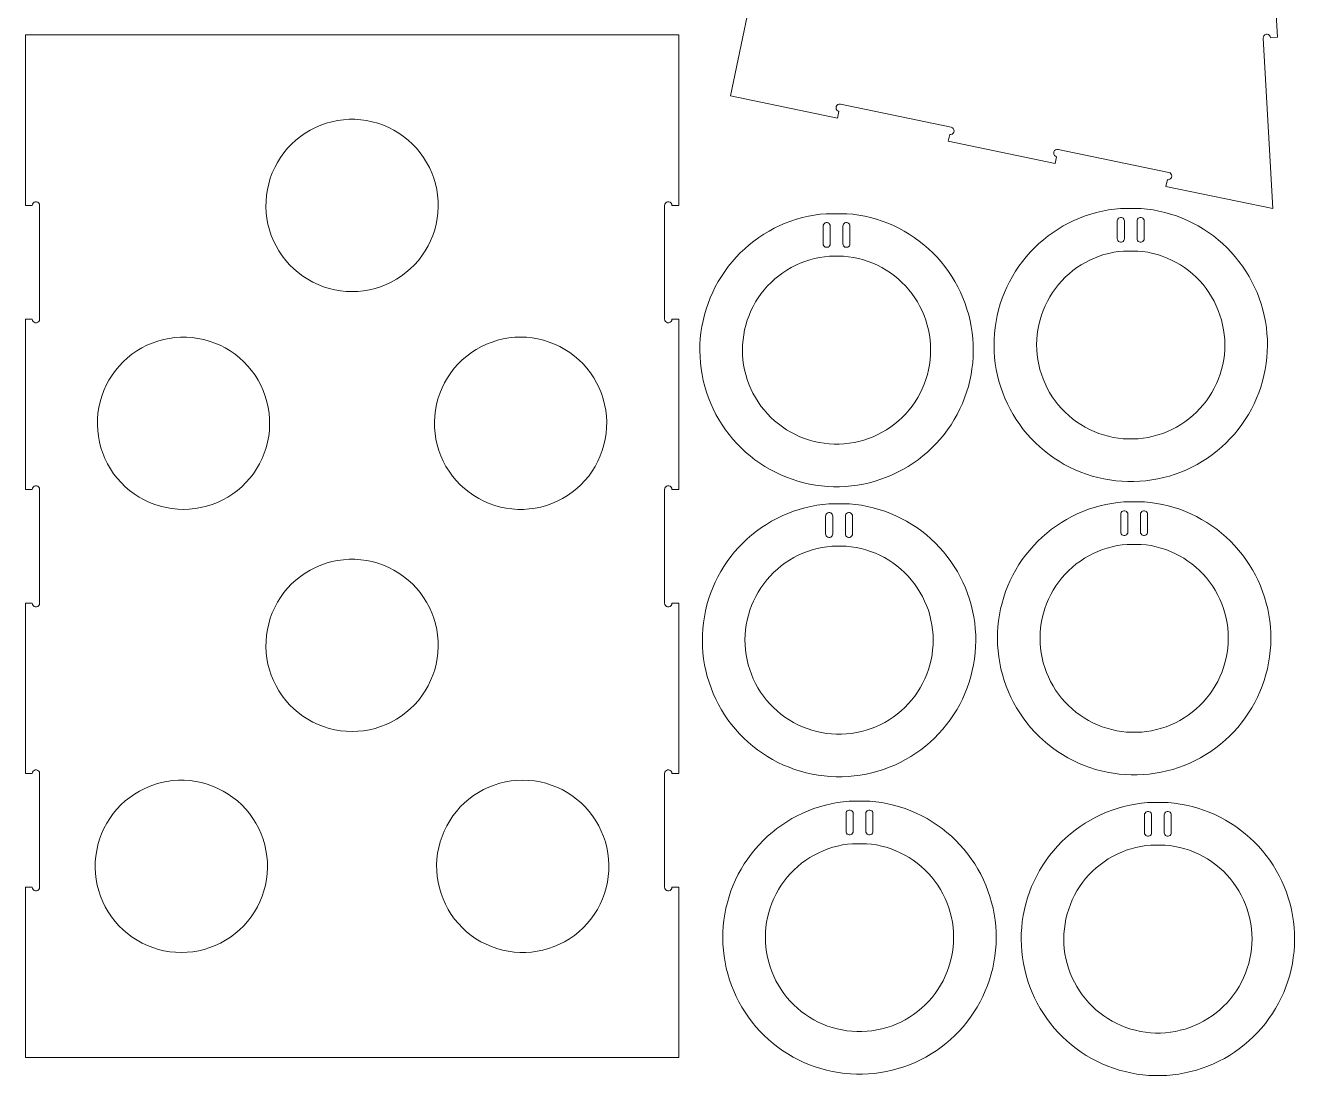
# Model space of a CAD drawing. Header units: inches. Extents: x -18.4 to 27.6, y -41.4 to 49.9.
# Drawn here: x -18.32 to 26.36, y -41.43 to -4.46 of the extents above; entities that cross this region are included whole.
import ezdxf

# ---------------------------------------------------------------- set-up
doc = ezdxf.new("R2010")
doc.units = ezdxf.units.IN
doc.header["$MEASUREMENT"] = 0
doc.layers.add('Cutouts', color=7, linetype='Continuous')

msp = doc.modelspace()

# ---------------------------------------------------------------- linework, layer by layer
at = {"layer": 'Cutouts', "lineweight": 0}
for points in [[(25.529, -0.903), (25.756, -4.876), (25.516, -4.89), (25.506, -4.846), (25.481, -4.808), (25.445, -4.781), (25.402, -4.768), (25.357, -4.771), (25.315, -4.789), (25.282, -4.82), (25.262, -4.86), (25.257, -4.905), (25.599, -10.905), (21.834, -10.123), (21.883, -9.888), (21.928, -9.889), (21.971, -9.875), (22.006, -9.847), (22.03, -9.809), (22.039, -9.765), (22.032, -9.72), (22.011, -9.68), (21.977, -9.65), (21.935, -9.633), (18.039, -8.824), (17.993, -8.823), (17.951, -8.837), (17.915, -8.865), (17.891, -8.903), (17.882, -8.947), (17.889, -8.992), (17.91, -9.032), (17.944, -9.062), (17.986, -9.079), (17.937, -9.314), (14.171, -8.532), (14.22, -8.297), (14.265, -8.298), (14.308, -8.284), (14.343, -8.256), (14.367, -8.217), (14.376, -8.173), (14.37, -8.129), (14.348, -8.089), (14.315, -8.059), (14.273, -8.042), (10.376, -7.233), (10.331, -7.231), (10.288, -7.245), (10.253, -7.273), (10.229, -7.312), (10.22, -7.356), (10.226, -7.401), (10.247, -7.441), (10.281, -7.471), (10.323, -7.487)], [(10.323, -7.487), (10.274, -7.722), (6.509, -6.94), (7.525, -2.045)], [(4.182, -30.795), (4.182, -34.795), (4.189, -34.84), (4.212, -34.879), (4.247, -34.908), (4.289, -34.923), (4.334, -34.923), (4.377, -34.908), (4.411, -34.879), (4.434, -34.84), (4.442, -34.795), (4.682, -34.795), (4.682, -40.795), (-18.318, -40.795), (-18.318, -34.795), (-18.078, -34.795), (-18.071, -34.84), (-18.048, -34.879), (-18.013, -34.908), (-17.971, -34.923), (-17.926, -34.923), (-17.883, -34.908), (-17.849, -34.879), (-17.826, -34.84), (-17.818, -34.795), (-17.818, -30.795), (-17.826, -30.751), (-17.849, -30.712), (-17.883, -30.683), (-17.926, -30.667), (-17.971, -30.667), (-18.013, -30.683), (-18.048, -30.712), (-18.071, -30.751), (-18.078, -30.795), (-18.318, -30.795), (-18.318, -24.795), (-18.078, -24.795), (-18.071, -24.84), (-18.048, -24.879), (-18.013, -24.908), (-17.971, -24.923), (-17.926, -24.923), (-17.883, -24.908), (-17.849, -24.879), (-17.826, -24.84), (-17.818, -24.795), (-17.818, -20.795), (-17.826, -20.751), (-17.849, -20.712), (-17.883, -20.683), (-17.926, -20.667), (-17.971, -20.667), (-18.013, -20.683), (-18.048, -20.712), (-18.071, -20.751), (-18.078, -20.795), (-18.318, -20.795), (-18.318, -14.795), (-18.078, -14.795), (-18.071, -14.84), (-18.048, -14.879), (-18.013, -14.908), (-17.971, -14.923), (-17.926, -14.923), (-17.883, -14.908), (-17.849, -14.879), (-17.826, -14.84), (-17.818, -14.795), (-17.818, -10.795), (-17.826, -10.751), (-17.849, -10.712), (-17.883, -10.683), (-17.926, -10.667), (-17.971, -10.667), (-18.013, -10.683), (-18.048, -10.712), (-18.071, -10.751), (-18.078, -10.795), (-18.318, -10.795), (-18.318, -4.795), (4.682, -4.795), (4.682, -10.795), (4.442, -10.795), (4.434, -10.751), (4.411, -10.712), (4.377, -10.683), (4.334, -10.667), (4.289, -10.667), (4.247, -10.683), (4.212, -10.712), (4.189, -10.751), (4.182, -10.795), (4.182, -14.795), (4.189, -14.84), (4.212, -14.879), (4.247, -14.908), (4.289, -14.923), (4.334, -14.923), (4.377, -14.908), (4.411, -14.879), (4.434, -14.84), (4.442, -14.795), (4.682, -14.795), (4.682, -20.795), (4.442, -20.795), (4.434, -20.751), (4.411, -20.712), (4.377, -20.683), (4.334, -20.667), (4.289, -20.667), (4.247, -20.683), (4.212, -20.712), (4.189, -20.751), (4.182, -20.795), (4.182, -24.795), (4.189, -24.84), (4.212, -24.879), (4.247, -24.908), (4.289, -24.923), (4.334, -24.923), (4.377, -24.908), (4.411, -24.879), (4.434, -24.84), (4.442, -24.795), (4.682, -24.795), (4.682, -30.795), (4.442, -30.795), (4.434, -30.751), (4.411, -30.712), (4.377, -30.683), (4.334, -30.667), (4.289, -30.667), (4.247, -30.683), (4.212, -30.712), (4.189, -30.751), (4.182, -30.795)], [(-6.818, -13.828), (-6.614, -13.821), (-6.41, -13.8), (-6.208, -13.766), (-6.009, -13.718), (-5.813, -13.656), (-5.623, -13.582), (-5.437, -13.495), (-5.258, -13.395), (-5.086, -13.284), (-4.922, -13.162), (-4.767, -13.028), (-4.621, -12.884), (-4.485, -12.731), (-4.359, -12.569), (-4.245, -12.399), (-4.143, -12.222), (-4.052, -12.038), (-3.975, -11.848), (-3.91, -11.654), (-3.859, -11.456), (-3.821, -11.254), (-3.797, -11.051), (-3.786, -10.846), (-3.79, -10.642), (-3.807, -10.437), (-3.838, -10.235), (-3.883, -10.035), (-3.941, -9.839), (-4.012, -9.647), (-4.096, -9.46), (-4.192, -9.279), (-4.301, -9.105), (-4.42, -8.939), (-4.551, -8.781), (-4.692, -8.633), (-4.843, -8.494), (-5.003, -8.366), (-5.171, -8.249), (-5.347, -8.144), (-5.529, -8.05), (-5.717, -7.97), (-5.911, -7.902), (-6.108, -7.847), (-6.309, -7.806), (-6.512, -7.778), (-6.716, -7.764), (-6.921, -7.764), (-7.125, -7.778), (-7.328, -7.806), (-7.529, -7.847), (-7.726, -7.902), (-7.92, -7.97), (-8.108, -8.05), (-8.29, -8.144), (-8.466, -8.249), (-8.634, -8.366), (-8.794, -8.494), (-8.945, -8.633), (-9.086, -8.781), (-9.217, -8.939), (-9.336, -9.105), (-9.445, -9.279), (-9.541, -9.46), (-9.625, -9.647), (-9.696, -9.839), (-9.754, -10.035), (-9.799, -10.235), (-9.83, -10.437), (-9.847, -10.642), (-9.851, -10.846), (-9.84, -11.051), (-9.816, -11.254), (-9.778, -11.456), (-9.727, -11.654), (-9.662, -11.848), (-9.585, -12.038), (-9.494, -12.222), (-9.392, -12.399), (-9.278, -12.569), (-9.152, -12.731), (-9.016, -12.884), (-8.87, -13.028), (-8.715, -13.162), (-8.551, -13.284), (-8.379, -13.395), (-8.2, -13.495), (-8.014, -13.582), (-7.824, -13.656), (-7.628, -13.718), (-7.429, -13.766), (-7.227, -13.8), (-7.023, -13.821), (-6.818, -13.828)], [(10.601, -11.086), (9.875, -11.086), (9.663, -11.106), (9.453, -11.136), (9.245, -11.176), (9.038, -11.224), (8.833, -11.281), (8.632, -11.348), (8.433, -11.423), (8.238, -11.507), (8.047, -11.599), (7.86, -11.7), (7.678, -11.809), (7.501, -11.926), (7.329, -12.051), (7.163, -12.183), (7.003, -12.322), (6.849, -12.468), (6.701, -12.621), (6.561, -12.78), (6.427, -12.945), (6.301, -13.116), (6.183, -13.292), (6.073, -13.474), (5.97, -13.66), (5.877, -13.85), (5.791, -14.044), (5.714, -14.242), (5.646, -14.443), (5.587, -14.647), (5.537, -14.854), (5.496, -15.062), (5.465, -15.272), (5.442, -15.483), (5.429, -15.695), (5.425, -15.907), (5.431, -16.119), (5.446, -16.331), (5.47, -16.542), (5.504, -16.752), (5.547, -16.959), (5.599, -17.165), (5.66, -17.369), (5.73, -17.569), (5.808, -17.766), (5.896, -17.96), (5.992, -18.149), (6.096, -18.334), (6.208, -18.515), (6.328, -18.69), (6.455, -18.859), (6.59, -19.023), (6.732, -19.181), (6.881, -19.333), (7.036, -19.477), (7.198, -19.615), (7.365, -19.745), (7.538, -19.868), (7.716, -19.984), (7.9, -20.091), (8.087, -20.19), (8.279, -20.28), (8.475, -20.363), (8.674, -20.436), (8.877, -20.5), (9.082, -20.556), (9.289, -20.602), (9.498, -20.64), (9.708, -20.668), (9.92, -20.686), (10.132, -20.696), (10.344, -20.696), (10.556, -20.686), (10.768, -20.668), (10.978, -20.64), (11.187, -20.602), (11.394, -20.556), (11.599, -20.5), (11.801, -20.436), (12, -20.363), (12.196, -20.28), (12.388, -20.19), (12.576, -20.091), (12.759, -19.984), (12.938, -19.868), (13.111, -19.745), (13.278, -19.615), (13.44, -19.477), (13.595, -19.333), (13.744, -19.181), (13.886, -19.023), (14.021, -18.859), (14.148, -18.69), (14.268, -18.515), (14.38, -18.334), (14.484, -18.149), (14.58, -17.96), (14.667, -17.766), (14.746, -17.569), (14.816, -17.369), (14.877, -17.165), (14.929, -16.959), (14.972, -16.752), (15.005, -16.542), (15.03, -16.331), (15.045, -16.119), (15.05, -15.907), (15.047, -15.695), (15.034, -15.483), (15.011, -15.272), (14.98, -15.062), (14.939, -14.854), (14.889, -14.647), (14.829, -14.443), (14.761, -14.242), (14.685, -14.044), (14.599, -13.85), (14.505, -13.66), (14.403, -13.474), (14.293, -13.292), (14.174, -13.116), (14.048, -12.945), (13.915, -12.78), (13.775, -12.621), (13.627, -12.468), (13.473, -12.322), (13.313, -12.183), (13.147, -12.051), (12.975, -11.926), (12.798, -11.809), (12.615, -11.7), (12.428, -11.599), (12.237, -11.507), (12.042, -11.423), (11.844, -11.348), (11.642, -11.281), (11.438, -11.224), (11.231, -11.176), (11.023, -11.136), (10.812, -11.106), (10.601, -11.086)], [(20.958, -10.905), (20.231, -10.905), (20.02, -10.926), (19.81, -10.956), (19.601, -10.995), (19.394, -11.043), (19.19, -11.101), (18.988, -11.167), (18.79, -11.242), (18.595, -11.326), (18.404, -11.419), (18.217, -11.519), (18.035, -11.628), (17.858, -11.745), (17.686, -11.87), (17.519, -12.002), (17.359, -12.141), (17.205, -12.287), (17.058, -12.44), (16.917, -12.599), (16.784, -12.764), (16.658, -12.935), (16.54, -13.111), (16.429, -13.293), (16.327, -13.479), (16.233, -13.669), (16.148, -13.864), (16.071, -14.061), (16.003, -14.263), (15.944, -14.466), (15.894, -14.673), (15.853, -14.881), (15.821, -15.091), (15.799, -15.302), (15.786, -15.514), (15.782, -15.726), (15.788, -15.938), (15.803, -16.15), (15.827, -16.361), (15.861, -16.571), (15.904, -16.779), (15.955, -16.984), (16.016, -17.188), (16.086, -17.388), (16.165, -17.585), (16.252, -17.779), (16.348, -17.968), (16.452, -18.153), (16.564, -18.334), (16.684, -18.509), (16.812, -18.679), (16.946, -18.843), (17.088, -19), (17.237, -19.152), (17.393, -19.297), (17.554, -19.434), (17.722, -19.565), (17.895, -19.688), (18.073, -19.803), (18.256, -19.91), (18.444, -20.009), (18.636, -20.1), (18.832, -20.182), (19.031, -20.255), (19.233, -20.32), (19.438, -20.375), (19.645, -20.422), (19.854, -20.459), (20.065, -20.487), (20.276, -20.506), (20.488, -20.515), (20.701, -20.515), (20.913, -20.506), (21.124, -20.487), (21.335, -20.459), (21.544, -20.422), (21.751, -20.375), (21.956, -20.32), (22.158, -20.255), (22.357, -20.182), (22.553, -20.1), (22.745, -20.009), (22.933, -19.91), (23.116, -19.803), (23.294, -19.688), (23.467, -19.565), (23.635, -19.434), (23.796, -19.297), (23.952, -19.152), (24.1, -19), (24.242, -18.843), (24.377, -18.679), (24.505, -18.509), (24.625, -18.334), (24.737, -18.153), (24.841, -17.968), (24.936, -17.779), (25.024, -17.585), (25.102, -17.388), (25.172, -17.188), (25.233, -16.984), (25.285, -16.779), (25.328, -16.571), (25.362, -16.361), (25.386, -16.15), (25.401, -15.938), (25.407, -15.726), (25.403, -15.514), (25.39, -15.302), (25.368, -15.091), (25.336, -14.881), (25.295, -14.673), (25.245, -14.466), (25.186, -14.263), (25.118, -14.061), (25.041, -13.864), (24.956, -13.669), (24.862, -13.479), (24.76, -13.293), (24.649, -13.111), (24.531, -12.935), (24.405, -12.764), (24.272, -12.599), (24.131, -12.44), (23.984, -12.287), (23.83, -12.141), (23.669, -12.002), (23.503, -11.87), (23.331, -11.745), (23.154, -11.628), (22.972, -11.519), (22.785, -11.419), (22.594, -11.326), (22.399, -11.242), (22.2, -11.167), (21.999, -11.101), (21.794, -11.043), (21.588, -10.995), (21.379, -10.956), (21.169, -10.926), (20.958, -10.905)], [(9.765, -12.146), (9.77, -12.181), (9.785, -12.214), (9.808, -12.241), (9.838, -12.26), (9.872, -12.27), (9.908, -12.27), (9.942, -12.26), (9.972, -12.241), (9.995, -12.214), (10.01, -12.181), (10.015, -12.146), (10.015, -11.521), (10.01, -11.486), (9.995, -11.453), (9.972, -11.427), (9.942, -11.407), (9.908, -11.397), (9.872, -11.397), (9.838, -11.407), (9.808, -11.427), (9.785, -11.453), (9.77, -11.486), (9.765, -11.521), (9.765, -12.146)], [(10.711, -12.146), (10.711, -11.521), (10.705, -11.486), (10.691, -11.453), (10.667, -11.427), (10.637, -11.407), (10.603, -11.397), (10.568, -11.397), (10.534, -11.407), (10.504, -11.427), (10.48, -11.453), (10.466, -11.486), (10.461, -11.521), (10.461, -12.146), (10.466, -12.181), (10.48, -12.214), (10.504, -12.241), (10.534, -12.26), (10.568, -12.27), (10.603, -12.27), (10.637, -12.26), (10.667, -12.241), (10.691, -12.214), (10.705, -12.181), (10.711, -12.146)], [(20.122, -11.965), (20.127, -12.001), (20.142, -12.033), (20.165, -12.06), (20.195, -12.079), (20.229, -12.089), (20.265, -12.089), (20.299, -12.079), (20.329, -12.06), (20.352, -12.033), (20.367, -12.001), (20.372, -11.965), (20.372, -11.34), (20.367, -11.305), (20.352, -11.273), (20.329, -11.246), (20.299, -11.227), (20.265, -11.217), (20.229, -11.217), (20.195, -11.227), (20.165, -11.246), (20.142, -11.273), (20.127, -11.305), (20.122, -11.34), (20.122, -11.965)], [(21.067, -11.965), (21.067, -11.34), (21.062, -11.305), (21.047, -11.273), (21.024, -11.246), (20.994, -11.227), (20.96, -11.217), (20.924, -11.217), (20.89, -11.227), (20.86, -11.246), (20.837, -11.273), (20.822, -11.305), (20.817, -11.34), (20.817, -11.965), (20.822, -12.001), (20.837, -12.033), (20.86, -12.06), (20.89, -12.079), (20.924, -12.089), (20.96, -12.089), (20.994, -12.079), (21.024, -12.06), (21.047, -12.033), (21.062, -12.001), (21.067, -11.965)], [(20.844, -12.401), (20.344, -12.401), (20.169, -12.419), (19.994, -12.446), (19.821, -12.483), (19.651, -12.528), (19.483, -12.583), (19.318, -12.647), (19.157, -12.719), (19, -12.8), (18.848, -12.889), (18.7, -12.986), (18.558, -13.091), (18.422, -13.203), (18.291, -13.323), (18.168, -13.449), (18.051, -13.581), (17.942, -13.72), (17.84, -13.864), (17.746, -14.014), (17.66, -14.168), (17.582, -14.326), (17.513, -14.489), (17.452, -14.655), (17.401, -14.824), (17.359, -14.995), (17.325, -15.169), (17.302, -15.344), (17.287, -15.52), (17.282, -15.696), (17.286, -15.873), (17.3, -16.049), (17.323, -16.224), (17.355, -16.398), (17.397, -16.569), (17.448, -16.739), (17.507, -16.905), (17.576, -17.068), (17.653, -17.227), (17.738, -17.381), (17.832, -17.531), (17.933, -17.676), (18.042, -17.815), (18.158, -17.948), (18.281, -18.074), (18.411, -18.194), (18.546, -18.307), (18.688, -18.413), (18.835, -18.51), (18.987, -18.6), (19.144, -18.682), (19.305, -18.755), (19.469, -18.819), (19.637, -18.875), (19.807, -18.921), (19.98, -18.959), (20.154, -18.987), (20.33, -19.006), (20.506, -19.015), (20.683, -19.015), (20.859, -19.006), (21.035, -18.987), (21.209, -18.959), (21.382, -18.921), (21.552, -18.875), (21.72, -18.819), (21.884, -18.755), (22.045, -18.682), (22.202, -18.6), (22.354, -18.51), (22.501, -18.413), (22.642, -18.307), (22.778, -18.194), (22.908, -18.074), (23.031, -17.948), (23.147, -17.815), (23.256, -17.676), (23.357, -17.531), (23.451, -17.381), (23.536, -17.227), (23.613, -17.068), (23.682, -16.905), (23.741, -16.739), (23.792, -16.569), (23.833, -16.398), (23.866, -16.224), (23.889, -16.049), (23.903, -15.873), (23.907, -15.696), (23.902, -15.52), (23.887, -15.344), (23.863, -15.169), (23.83, -14.995), (23.788, -14.824), (23.736, -14.655), (23.676, -14.489), (23.607, -14.326), (23.529, -14.168), (23.443, -14.014), (23.349, -13.864), (23.247, -13.72), (23.138, -13.581), (23.021, -13.449), (22.897, -13.323), (22.767, -13.203), (22.631, -13.091), (22.489, -12.986), (22.341, -12.889), (22.189, -12.8), (22.032, -12.719), (21.871, -12.647), (21.706, -12.583), (21.538, -12.528), (21.367, -12.483), (21.195, -12.446), (21.02, -12.419), (20.844, -12.401)], [(10.488, -12.581), (9.988, -12.581), (9.812, -12.599), (9.638, -12.627), (9.465, -12.663), (9.294, -12.709), (9.126, -12.764), (8.962, -12.828), (8.801, -12.9), (8.644, -12.981), (8.491, -13.07), (8.344, -13.167), (8.201, -13.272), (8.065, -13.384), (7.935, -13.503), (7.811, -13.63), (7.695, -13.762), (7.585, -13.901), (7.483, -14.045), (7.389, -14.194), (7.303, -14.349), (7.225, -14.507), (7.156, -14.67), (7.096, -14.836), (7.044, -15.005), (7.002, -15.176), (6.969, -15.35), (6.945, -15.525), (6.93, -15.701), (6.925, -15.877), (6.93, -16.054), (6.943, -16.23), (6.966, -16.405), (6.999, -16.578), (7.04, -16.75), (7.091, -16.919), (7.151, -17.086), (7.219, -17.248), (7.296, -17.407), (7.381, -17.562), (7.475, -17.712), (7.576, -17.856), (7.685, -17.995), (7.801, -18.129), (7.924, -18.255), (8.054, -18.375), (8.19, -18.488), (8.332, -18.593), (8.479, -18.691), (8.631, -18.781), (8.787, -18.863), (8.948, -18.936), (9.113, -19), (9.28, -19.056), (9.451, -19.102), (9.623, -19.139), (9.798, -19.168), (9.973, -19.186), (10.15, -19.196), (10.326, -19.196), (10.503, -19.186), (10.678, -19.168), (10.852, -19.139), (11.025, -19.102), (11.195, -19.056), (11.363, -19), (11.528, -18.936), (11.688, -18.863), (11.845, -18.781), (11.997, -18.691), (12.144, -18.593), (12.286, -18.488), (12.422, -18.375), (12.551, -18.255), (12.674, -18.129), (12.791, -17.995), (12.899, -17.856), (13.001, -17.712), (13.094, -17.562), (13.18, -17.407), (13.257, -17.248), (13.325, -17.086), (13.385, -16.919), (13.435, -16.75), (13.477, -16.578), (13.509, -16.405), (13.532, -16.23), (13.546, -16.054), (13.55, -15.877), (13.545, -15.701), (13.531, -15.525), (13.507, -15.35), (13.474, -15.176), (13.431, -15.005), (13.38, -14.836), (13.32, -14.67), (13.25, -14.507), (13.173, -14.349), (13.087, -14.194), (12.993, -14.045), (12.891, -13.901), (12.781, -13.762), (12.664, -13.63), (12.541, -13.503), (12.411, -13.384), (12.274, -13.272), (12.132, -13.167), (11.985, -13.07), (11.832, -12.981), (11.675, -12.9), (11.514, -12.828), (11.349, -12.764), (11.181, -12.709), (11.011, -12.663), (10.838, -12.627), (10.664, -12.599), (10.488, -12.581)], [(-12.751, -21.496), (-12.547, -21.489), (-12.343, -21.469), (-12.141, -21.434), (-11.942, -21.386), (-11.746, -21.325), (-11.556, -21.251), (-11.37, -21.164), (-11.191, -21.064), (-11.019, -20.953), (-10.855, -20.83), (-10.7, -20.697), (-10.553, -20.553), (-10.417, -20.4), (-10.292, -20.238), (-10.178, -20.068), (-10.075, -19.891), (-9.985, -19.707), (-9.908, -19.517), (-9.843, -19.323), (-9.792, -19.124), (-9.754, -18.923), (-9.73, -18.72), (-9.719, -18.515), (-9.723, -18.31), (-9.74, -18.106), (-9.771, -17.904), (-9.816, -17.704), (-9.874, -17.507), (-9.945, -17.315), (-10.029, -17.128), (-10.125, -16.948), (-10.234, -16.774), (-10.353, -16.608), (-10.484, -16.45), (-10.625, -16.302), (-10.776, -16.163), (-10.936, -16.035), (-11.104, -15.918), (-11.28, -15.812), (-11.462, -15.719), (-11.65, -15.638), (-11.844, -15.57), (-12.041, -15.516), (-12.242, -15.475), (-12.445, -15.447), (-12.649, -15.433), (-12.854, -15.433), (-13.058, -15.447), (-13.261, -15.475), (-13.462, -15.516), (-13.659, -15.57), (-13.852, -15.638), (-14.041, -15.719), (-14.223, -15.812), (-14.399, -15.918), (-14.567, -16.035), (-14.727, -16.163), (-14.878, -16.302), (-15.019, -16.45), (-15.149, -16.608), (-15.269, -16.774), (-15.378, -16.948), (-15.474, -17.128), (-15.558, -17.315), (-15.629, -17.507), (-15.687, -17.704), (-15.732, -17.904), (-15.763, -18.106), (-15.78, -18.31), (-15.783, -18.515), (-15.773, -18.72), (-15.749, -18.923), (-15.711, -19.124), (-15.66, -19.323), (-15.595, -19.517), (-15.518, -19.707), (-15.427, -19.891), (-15.325, -20.068), (-15.211, -20.238), (-15.085, -20.4), (-14.949, -20.553), (-14.803, -20.697), (-14.648, -20.83), (-14.484, -20.953), (-14.312, -21.064), (-14.133, -21.164), (-13.947, -21.251), (-13.756, -21.325), (-13.561, -21.386), (-13.362, -21.434), (-13.16, -21.469), (-12.956, -21.489), (-12.751, -21.496)], [(-0.886, -15.431), (-1.09, -15.438), (-1.294, -15.459), (-1.496, -15.493), (-1.695, -15.541), (-1.891, -15.603), (-2.081, -15.677), (-2.267, -15.764), (-2.446, -15.864), (-2.618, -15.975), (-2.782, -16.098), (-2.937, -16.231), (-3.083, -16.375), (-3.22, -16.528), (-3.345, -16.69), (-3.459, -16.86), (-3.561, -17.037), (-3.652, -17.221), (-3.729, -17.411), (-3.794, -17.605), (-3.845, -17.803), (-3.883, -18.005), (-3.907, -18.208), (-3.918, -18.413), (-3.914, -18.617), (-3.897, -18.822), (-3.866, -19.024), (-3.821, -19.224), (-3.763, -19.42), (-3.692, -19.613), (-3.608, -19.799), (-3.512, -19.98), (-3.403, -20.154), (-3.284, -20.32), (-3.153, -20.478), (-3.012, -20.626), (-2.861, -20.765), (-2.701, -20.893), (-2.533, -21.01), (-2.357, -21.115), (-2.175, -21.209), (-1.987, -21.289), (-1.793, -21.357), (-1.596, -21.412), (-1.395, -21.453), (-1.192, -21.481), (-0.988, -21.495), (-0.783, -21.495), (-0.579, -21.481), (-0.376, -21.453), (-0.175, -21.412), (0.022, -21.357), (0.216, -21.289), (0.404, -21.209), (0.586, -21.115), (0.762, -21.01), (0.93, -20.893), (1.09, -20.765), (1.241, -20.626), (1.382, -20.478), (1.512, -20.32), (1.632, -20.154), (1.741, -19.98), (1.837, -19.799), (1.921, -19.613), (1.992, -19.42), (2.05, -19.224), (2.095, -19.024), (2.126, -18.822), (2.143, -18.617), (2.147, -18.413), (2.136, -18.208), (2.112, -18.005), (2.074, -17.803), (2.023, -17.605), (1.958, -17.411), (1.881, -17.221), (1.79, -17.037), (1.688, -16.86), (1.574, -16.69), (1.448, -16.528), (1.312, -16.375), (1.166, -16.231), (1.011, -16.098), (0.847, -15.975), (0.675, -15.864), (0.496, -15.764), (0.31, -15.677), (0.119, -15.603), (-0.076, -15.541), (-0.275, -15.493), (-0.477, -15.459), (-0.681, -15.438), (-0.886, -15.431)], [(10.69, -21.298), (9.963, -21.298), (9.752, -21.319), (9.542, -21.349), (9.333, -21.388), (9.126, -21.436), (8.922, -21.494), (8.72, -21.56), (8.522, -21.636), (8.327, -21.719), (8.136, -21.812), (7.949, -21.913), (7.767, -22.022), (7.59, -22.138), (7.418, -22.263), (7.251, -22.395), (7.091, -22.534), (6.937, -22.68), (6.79, -22.833), (6.649, -22.992), (6.516, -23.158), (6.39, -23.328), (6.272, -23.505), (6.161, -23.686), (6.059, -23.872), (5.965, -24.062), (5.88, -24.257), (5.803, -24.455), (5.735, -24.656), (5.676, -24.86), (5.626, -25.066), (5.585, -25.274), (5.553, -25.484), (5.531, -25.695), (5.518, -25.907), (5.514, -26.119), (5.52, -26.332), (5.535, -26.543), (5.559, -26.754), (5.593, -26.964), (5.635, -27.172), (5.687, -27.378), (5.748, -27.581), (5.818, -27.781), (5.897, -27.979), (5.984, -28.172), (6.08, -28.362), (6.184, -28.547), (6.296, -28.727), (6.416, -28.902), (6.544, -29.072), (6.678, -29.236), (6.82, -29.394), (6.969, -29.545), (7.125, -29.69), (7.286, -29.828), (7.454, -29.958), (7.627, -30.081), (7.805, -30.196), (7.988, -30.303), (8.176, -30.402), (8.368, -30.493), (8.564, -30.575), (8.763, -30.648), (8.965, -30.713), (9.17, -30.768), (9.377, -30.815), (9.586, -30.852), (9.797, -30.88), (10.008, -30.899), (10.22, -30.908), (10.433, -30.908), (10.645, -30.899), (10.856, -30.88), (11.067, -30.852), (11.276, -30.815), (11.483, -30.768), (11.688, -30.713), (11.89, -30.648), (12.089, -30.575), (12.285, -30.493), (12.477, -30.402), (12.665, -30.303), (12.848, -30.196), (13.026, -30.081), (13.199, -29.958), (13.367, -29.828), (13.528, -29.69), (13.684, -29.545), (13.832, -29.394), (13.974, -29.236), (14.109, -29.072), (14.237, -28.902), (14.357, -28.727), (14.469, -28.547), (14.573, -28.362), (14.668, -28.172), (14.756, -27.979), (14.834, -27.781), (14.904, -27.581), (14.965, -27.378), (15.017, -27.172), (15.06, -26.964), (15.094, -26.754), (15.118, -26.543), (15.133, -26.332), (15.139, -26.119), (15.135, -25.907), (15.122, -25.695), (15.1, -25.484), (15.068, -25.274), (15.027, -25.066), (14.977, -24.86), (14.918, -24.656), (14.85, -24.455), (14.773, -24.257), (14.688, -24.062), (14.594, -23.872), (14.492, -23.686), (14.381, -23.505), (14.263, -23.328), (14.137, -23.158), (14.004, -22.992), (13.863, -22.833), (13.716, -22.68), (13.562, -22.534), (13.401, -22.395), (13.235, -22.263), (13.063, -22.138), (12.886, -22.022), (12.704, -21.913), (12.517, -21.812), (12.326, -21.719), (12.131, -21.636), (11.932, -21.56), (11.731, -21.494), (11.526, -21.436), (11.32, -21.388), (11.111, -21.349), (10.901, -21.319), (10.69, -21.298)], [(21.077, -21.231), (20.351, -21.231), (20.139, -21.252), (19.929, -21.282), (19.721, -21.321), (19.514, -21.37), (19.31, -21.427), (19.108, -21.493), (18.909, -21.569), (18.714, -21.653), (18.523, -21.745), (18.336, -21.846), (18.154, -21.955), (17.977, -22.072), (17.805, -22.196), (17.639, -22.328), (17.479, -22.467), (17.325, -22.614), (17.177, -22.766), (17.037, -22.925), (16.903, -23.091), (16.777, -23.262), (16.659, -23.438), (16.549, -23.619), (16.447, -23.805), (16.353, -23.996), (16.267, -24.19), (16.19, -24.388), (16.122, -24.589), (16.063, -24.793), (16.013, -24.999), (15.972, -25.207), (15.941, -25.417), (15.918, -25.628), (15.905, -25.84), (15.902, -26.053), (15.907, -26.265), (15.922, -26.477), (15.947, -26.687), (15.98, -26.897), (16.023, -27.105), (16.075, -27.311), (16.136, -27.514), (16.206, -27.715), (16.285, -27.912), (16.372, -28.105), (16.468, -28.295), (16.572, -28.48), (16.684, -28.66), (16.804, -28.835), (16.931, -29.005), (17.066, -29.169), (17.208, -29.327), (17.357, -29.478), (17.512, -29.623), (17.674, -29.761), (17.841, -29.891), (18.014, -30.014), (18.193, -30.129), (18.376, -30.236), (18.564, -30.335), (18.756, -30.426), (18.951, -30.508), (19.151, -30.582), (19.353, -30.646), (19.558, -30.702), (19.765, -30.748), (19.974, -30.785), (20.184, -30.813), (20.396, -30.832), (20.608, -30.841), (20.82, -30.841), (21.032, -30.832), (21.244, -30.813), (21.454, -30.785), (21.663, -30.748), (21.87, -30.702), (22.075, -30.646), (22.277, -30.582), (22.477, -30.508), (22.672, -30.426), (22.864, -30.335), (23.052, -30.236), (23.235, -30.129), (23.414, -30.014), (23.587, -29.891), (23.754, -29.761), (23.916, -29.623), (24.071, -29.478), (24.22, -29.327), (24.362, -29.169), (24.497, -29.005), (24.624, -28.835), (24.744, -28.66), (24.856, -28.48), (24.96, -28.295), (25.056, -28.105), (25.143, -27.912), (25.222, -27.715), (25.292, -27.514), (25.353, -27.311), (25.405, -27.105), (25.448, -26.897), (25.481, -26.687), (25.506, -26.477), (25.521, -26.265), (25.526, -26.053), (25.523, -25.84), (25.51, -25.628), (25.487, -25.417), (25.456, -25.207), (25.415, -24.999), (25.365, -24.793), (25.306, -24.589), (25.238, -24.388), (25.161, -24.19), (25.075, -23.996), (24.981, -23.805), (24.879, -23.619), (24.769, -23.438), (24.65, -23.262), (24.524, -23.091), (24.391, -22.925), (24.251, -22.766), (24.103, -22.614), (23.949, -22.467), (23.789, -22.328), (23.623, -22.196), (23.451, -22.072), (23.274, -21.955), (23.091, -21.846), (22.905, -21.745), (22.713, -21.653), (22.518, -21.569), (22.32, -21.493), (22.118, -21.427), (21.914, -21.37), (21.707, -21.321), (21.499, -21.282), (21.288, -21.252), (21.077, -21.231)], [(9.854, -22.359), (9.859, -22.394), (9.874, -22.426), (9.897, -22.453), (9.927, -22.472), (9.961, -22.482), (9.997, -22.482), (10.031, -22.472), (10.061, -22.453), (10.084, -22.426), (10.099, -22.394), (10.104, -22.359), (10.104, -21.734), (10.099, -21.698), (10.084, -21.666), (10.061, -21.639), (10.031, -21.62), (9.997, -21.61), (9.961, -21.61), (9.927, -21.62), (9.897, -21.639), (9.874, -21.666), (9.859, -21.698), (9.854, -21.734), (9.854, -22.359)], [(10.799, -22.359), (10.799, -21.734), (10.794, -21.698), (10.779, -21.666), (10.756, -21.639), (10.726, -21.62), (10.692, -21.61), (10.656, -21.61), (10.622, -21.62), (10.592, -21.639), (10.569, -21.666), (10.554, -21.698), (10.549, -21.734), (10.549, -22.359), (10.554, -22.394), (10.569, -22.426), (10.592, -22.453), (10.622, -22.472), (10.656, -22.482), (10.692, -22.482), (10.726, -22.472), (10.756, -22.453), (10.779, -22.426), (10.794, -22.394), (10.799, -22.359)], [(20.241, -22.292), (20.246, -22.327), (20.261, -22.359), (20.284, -22.386), (20.314, -22.405), (20.348, -22.415), (20.384, -22.415), (20.418, -22.405), (20.448, -22.386), (20.471, -22.359), (20.486, -22.327), (20.491, -22.292), (20.491, -21.667), (20.486, -21.631), (20.471, -21.599), (20.448, -21.572), (20.418, -21.553), (20.384, -21.543), (20.348, -21.543), (20.314, -21.553), (20.284, -21.572), (20.261, -21.599), (20.246, -21.631), (20.241, -21.667), (20.241, -22.292)], [(21.187, -22.292), (21.187, -21.667), (21.182, -21.631), (21.167, -21.599), (21.143, -21.572), (21.114, -21.553), (21.079, -21.543), (21.044, -21.543), (21.01, -21.553), (20.98, -21.572), (20.956, -21.599), (20.942, -21.631), (20.937, -21.667), (20.937, -22.292), (20.942, -22.327), (20.956, -22.359), (20.98, -22.386), (21.01, -22.405), (21.044, -22.415), (21.079, -22.415), (21.114, -22.405), (21.143, -22.386), (21.167, -22.359), (21.182, -22.327), (21.187, -22.292)], [(20.964, -22.727), (20.464, -22.727), (20.288, -22.745), (20.114, -22.772), (19.941, -22.809), (19.77, -22.855), (19.603, -22.91), (19.438, -22.973), (19.277, -23.046), (19.12, -23.126), (18.967, -23.216), (18.82, -23.313), (18.678, -23.417), (18.541, -23.53), (18.411, -23.649), (18.287, -23.775), (18.171, -23.908), (18.061, -24.046), (17.959, -24.191), (17.865, -24.34), (17.779, -24.494), (17.701, -24.653), (17.632, -24.815), (17.572, -24.981), (17.52, -25.15), (17.478, -25.322), (17.445, -25.495), (17.421, -25.67), (17.407, -25.846), (17.401, -26.023), (17.406, -26.199), (17.419, -26.375), (17.443, -26.55), (17.475, -26.724), (17.517, -26.896), (17.567, -27.065), (17.627, -27.231), (17.695, -27.394), (17.772, -27.553), (17.858, -27.708), (17.951, -27.857), (18.052, -28.002), (18.161, -28.141), (18.277, -28.274), (18.4, -28.401), (18.53, -28.521), (18.666, -28.634), (18.808, -28.739), (18.955, -28.837), (19.107, -28.927), (19.263, -29.008), (19.424, -29.081), (19.589, -29.146), (19.756, -29.201), (19.927, -29.248), (20.099, -29.285), (20.274, -29.313), (20.449, -29.332), (20.626, -29.341), (20.802, -29.341), (20.979, -29.332), (21.154, -29.313), (21.329, -29.285), (21.501, -29.248), (21.672, -29.201), (21.839, -29.146), (22.004, -29.081), (22.164, -29.008), (22.321, -28.927), (22.473, -28.837), (22.62, -28.739), (22.762, -28.634), (22.898, -28.521), (23.027, -28.401), (23.15, -28.274), (23.267, -28.141), (23.376, -28.002), (23.477, -27.857), (23.57, -27.708), (23.656, -27.553), (23.733, -27.394), (23.801, -27.231), (23.861, -27.065), (23.911, -26.896), (23.953, -26.724), (23.985, -26.55), (24.008, -26.375), (24.022, -26.199), (24.026, -26.023), (24.021, -25.846), (24.007, -25.67), (23.983, -25.495), (23.95, -25.322), (23.907, -25.15), (23.856, -24.981), (23.796, -24.815), (23.727, -24.653), (23.649, -24.494), (23.563, -24.34), (23.469, -24.191), (23.367, -24.046), (23.257, -23.908), (23.141, -23.775), (23.017, -23.649), (22.887, -23.53), (22.75, -23.417), (22.608, -23.313), (22.461, -23.216), (22.308, -23.126), (22.151, -23.046), (21.99, -22.973), (21.825, -22.91), (21.657, -22.855), (21.487, -22.809), (21.314, -22.772), (21.14, -22.745), (20.964, -22.727)], [(10.576, -22.794), (10.076, -22.794), (9.901, -22.812), (9.726, -22.839), (9.553, -22.876), (9.383, -22.922), (9.215, -22.976), (9.05, -23.04), (8.889, -23.112), (8.732, -23.193), (8.58, -23.282), (8.432, -23.38), (8.29, -23.484), (8.154, -23.597), (8.023, -23.716), (7.9, -23.842), (7.783, -23.975), (7.674, -24.113), (7.572, -24.257), (7.478, -24.407), (7.391, -24.561), (7.314, -24.72), (7.245, -24.882), (7.184, -25.048), (7.133, -25.217), (7.091, -25.389), (7.057, -25.562), (7.034, -25.737), (7.019, -25.913), (7.014, -26.09), (7.018, -26.266), (7.032, -26.442), (7.055, -26.617), (7.087, -26.791), (7.129, -26.963), (7.18, -27.132), (7.239, -27.298), (7.308, -27.461), (7.385, -27.62), (7.47, -27.774), (7.564, -27.924), (7.665, -28.069), (7.774, -28.208), (7.89, -28.341), (8.013, -28.468), (8.143, -28.588), (8.278, -28.7), (8.42, -28.806), (8.567, -28.904), (8.719, -28.993), (8.876, -29.075), (9.037, -29.148), (9.201, -29.212), (9.369, -29.268), (9.539, -29.315), (9.712, -29.352), (9.886, -29.38), (10.062, -29.399), (10.238, -29.408), (10.415, -29.408), (10.591, -29.399), (10.767, -29.38), (10.941, -29.352), (11.114, -29.315), (11.284, -29.268), (11.452, -29.212), (11.616, -29.148), (11.777, -29.075), (11.934, -28.993), (12.086, -28.904), (12.233, -28.806), (12.374, -28.7), (12.51, -28.588), (12.64, -28.468), (12.763, -28.341), (12.879, -28.208), (12.988, -28.069), (13.089, -27.924), (13.183, -27.774), (13.268, -27.62), (13.345, -27.461), (13.413, -27.298), (13.473, -27.132), (13.524, -26.963), (13.565, -26.791), (13.598, -26.617), (13.621, -26.442), (13.635, -26.266), (13.639, -26.09), (13.634, -25.913), (13.619, -25.737), (13.595, -25.562), (13.562, -25.389), (13.52, -25.217), (13.469, -25.048), (13.408, -24.882), (13.339, -24.72), (13.261, -24.561), (13.175, -24.407), (13.081, -24.257), (12.979, -24.113), (12.87, -23.975), (12.753, -23.842), (12.629, -23.716), (12.499, -23.597), (12.363, -23.484), (12.221, -23.38), (12.073, -23.282), (11.921, -23.193), (11.764, -23.112), (11.603, -23.04), (11.438, -22.976), (11.27, -22.922), (11.099, -22.876), (10.927, -22.839), (10.752, -22.812), (10.576, -22.794)], [(-6.818, -29.314), (-6.614, -29.307), (-6.41, -29.287), (-6.208, -29.252), (-6.009, -29.204), (-5.813, -29.143), (-5.623, -29.068), (-5.437, -28.981), (-5.258, -28.882), (-5.086, -28.771), (-4.922, -28.648), (-4.767, -28.515), (-4.621, -28.371), (-4.485, -28.218), (-4.359, -28.056), (-4.245, -27.886), (-4.143, -27.708), (-4.052, -27.524), (-3.975, -27.335), (-3.91, -27.14), (-3.859, -26.942), (-3.821, -26.741), (-3.797, -26.537), (-3.786, -26.333), (-3.79, -26.128), (-3.807, -25.924), (-3.838, -25.721), (-3.883, -25.522), (-3.941, -25.325), (-4.012, -25.133), (-4.096, -24.946), (-4.192, -24.765), (-4.301, -24.592), (-4.42, -24.425), (-4.551, -24.268), (-4.692, -24.119), (-4.843, -23.981), (-5.003, -23.853), (-5.171, -23.736), (-5.347, -23.63), (-5.529, -23.537), (-5.717, -23.456), (-5.911, -23.388), (-6.108, -23.334), (-6.309, -23.292), (-6.512, -23.265), (-6.716, -23.251), (-6.921, -23.251), (-7.125, -23.265), (-7.328, -23.292), (-7.529, -23.334), (-7.726, -23.388), (-7.92, -23.456), (-8.108, -23.537), (-8.29, -23.63), (-8.466, -23.736), (-8.634, -23.853), (-8.794, -23.981), (-8.945, -24.119), (-9.086, -24.268), (-9.217, -24.425), (-9.336, -24.592), (-9.445, -24.765), (-9.541, -24.946), (-9.625, -25.133), (-9.696, -25.325), (-9.754, -25.522), (-9.799, -25.721), (-9.83, -25.924), (-9.847, -26.128), (-9.851, -26.333), (-9.84, -26.537), (-9.816, -26.741), (-9.778, -26.942), (-9.727, -27.14), (-9.662, -27.335), (-9.585, -27.524), (-9.494, -27.708), (-9.392, -27.886), (-9.278, -28.056), (-9.152, -28.218), (-9.016, -28.371), (-8.87, -28.515), (-8.715, -28.648), (-8.551, -28.771), (-8.379, -28.882), (-8.2, -28.981), (-8.014, -29.068), (-7.824, -29.143), (-7.628, -29.204), (-7.429, -29.252), (-7.227, -29.287), (-7.023, -29.307), (-6.818, -29.314)], [(-12.828, -37.093), (-12.624, -37.086), (-12.42, -37.066), (-12.218, -37.031), (-12.019, -36.983), (-11.823, -36.922), (-11.632, -36.847), (-11.447, -36.76), (-11.268, -36.661), (-11.096, -36.55), (-10.932, -36.427), (-10.776, -36.294), (-10.63, -36.15), (-10.494, -35.997), (-10.369, -35.835), (-10.255, -35.665), (-10.152, -35.487), (-10.062, -35.304), (-9.984, -35.114), (-9.92, -34.92), (-9.869, -34.721), (-9.831, -34.52), (-9.807, -34.317), (-9.796, -34.112), (-9.8, -33.907), (-9.817, -33.703), (-9.848, -33.501), (-9.893, -33.301), (-9.951, -33.104), (-10.022, -32.912), (-10.106, -32.725), (-10.202, -32.544), (-10.31, -32.371), (-10.43, -32.205), (-10.561, -32.047), (-10.702, -31.898), (-10.853, -31.76), (-11.013, -31.632), (-11.181, -31.515), (-11.357, -31.409), (-11.539, -31.316), (-11.727, -31.235), (-11.92, -31.167), (-12.118, -31.113), (-12.318, -31.071), (-12.521, -31.044), (-12.726, -31.03), (-12.931, -31.03), (-13.135, -31.044), (-13.338, -31.071), (-13.539, -31.113), (-13.736, -31.167), (-13.929, -31.235), (-14.118, -31.316), (-14.3, -31.409), (-14.476, -31.515), (-14.644, -31.632), (-14.804, -31.76), (-14.954, -31.898), (-15.095, -32.047), (-15.226, -32.205), (-15.346, -32.371), (-15.454, -32.544), (-15.551, -32.725), (-15.635, -32.912), (-15.706, -33.104), (-15.764, -33.301), (-15.809, -33.501), (-15.84, -33.703), (-15.857, -33.907), (-15.86, -34.112), (-15.85, -34.317), (-15.826, -34.52), (-15.788, -34.721), (-15.737, -34.92), (-15.672, -35.114), (-15.594, -35.304), (-15.504, -35.487), (-15.402, -35.665), (-15.288, -35.835), (-15.162, -35.997), (-15.026, -36.15), (-14.88, -36.294), (-14.725, -36.427), (-14.561, -36.55), (-14.389, -36.661), (-14.21, -36.76), (-14.024, -36.847), (-13.833, -36.922), (-13.638, -36.983), (-13.439, -37.031), (-13.237, -37.066), (-13.033, -37.086), (-12.828, -37.093)], [(-0.809, -31.028), (-1.013, -31.035), (-1.217, -31.056), (-1.419, -31.09), (-1.618, -31.138), (-1.814, -31.2), (-2.005, -31.274), (-2.19, -31.361), (-2.369, -31.46), (-2.541, -31.572), (-2.705, -31.694), (-2.861, -31.828), (-3.007, -31.971), (-3.143, -32.125), (-3.268, -32.287), (-3.382, -32.457), (-3.485, -32.634), (-3.575, -32.818), (-3.652, -33.008), (-3.717, -33.202), (-3.768, -33.4), (-3.806, -33.602), (-3.83, -33.805), (-3.841, -34.01), (-3.837, -34.214), (-3.82, -34.418), (-3.789, -34.621), (-3.744, -34.821), (-3.686, -35.017), (-3.615, -35.209), (-3.531, -35.396), (-3.435, -35.577), (-3.327, -35.751), (-3.207, -35.917), (-3.076, -36.075), (-2.935, -36.223), (-2.784, -36.362), (-2.624, -36.49), (-2.456, -36.607), (-2.28, -36.712), (-2.098, -36.805), (-1.91, -36.886), (-1.717, -36.954), (-1.519, -37.009), (-1.318, -37.05), (-1.116, -37.078), (-0.911, -37.091), (-0.706, -37.091), (-0.502, -37.078), (-0.299, -37.05), (-0.098, -37.009), (0.099, -36.954), (0.292, -36.886), (0.481, -36.805), (0.663, -36.712), (0.839, -36.607), (1.007, -36.49), (1.167, -36.362), (1.317, -36.223), (1.459, -36.075), (1.589, -35.917), (1.709, -35.751), (1.818, -35.577), (1.914, -35.396), (1.998, -35.209), (2.069, -35.017), (2.127, -34.821), (2.172, -34.621), (2.203, -34.418), (2.22, -34.214), (2.223, -34.01), (2.213, -33.805), (2.189, -33.602), (2.151, -33.4), (2.1, -33.202), (2.035, -33.008), (1.957, -32.818), (1.867, -32.634), (1.765, -32.457), (1.651, -32.287), (1.525, -32.125), (1.389, -31.971), (1.243, -31.828), (1.088, -31.694), (0.924, -31.572), (0.752, -31.46), (0.573, -31.361), (0.387, -31.274), (0.196, -31.2), (0.001, -31.138), (-0.198, -31.09), (-0.4, -31.056), (-0.604, -31.035), (-0.809, -31.028)], [(11.408, -31.767), (10.682, -31.767), (10.471, -31.788), (10.26, -31.818), (10.052, -31.857), (9.845, -31.905), (9.641, -31.963), (9.439, -32.029), (9.241, -32.104), (9.046, -32.188), (8.854, -32.281), (8.668, -32.381), (8.485, -32.49), (8.308, -32.607), (8.136, -32.732), (7.97, -32.864), (7.81, -33.003), (7.656, -33.149), (7.508, -33.302), (7.368, -33.461), (7.235, -33.626), (7.109, -33.797), (6.99, -33.973), (6.88, -34.155), (6.778, -34.341), (6.684, -34.531), (6.598, -34.726), (6.521, -34.923), (6.453, -35.125), (6.394, -35.328), (6.344, -35.535), (6.303, -35.743), (6.272, -35.953), (6.249, -36.164), (6.236, -36.376), (6.233, -36.588), (6.238, -36.8), (6.253, -37.012), (6.278, -37.223), (6.311, -37.433), (6.354, -37.641), (6.406, -37.846), (6.467, -38.05), (6.537, -38.25), (6.616, -38.447), (6.703, -38.641), (6.799, -38.83), (6.903, -39.015), (7.015, -39.196), (7.135, -39.371), (7.262, -39.541), (7.397, -39.705), (7.539, -39.862), (7.688, -40.014), (7.843, -40.159), (8.005, -40.296), (8.172, -40.427), (8.345, -40.55), (8.524, -40.665), (8.707, -40.772), (8.895, -40.871), (9.087, -40.962), (9.282, -41.044), (9.482, -41.117), (9.684, -41.182), (9.889, -41.237), (10.096, -41.284), (10.305, -41.321), (10.515, -41.349), (10.727, -41.368), (10.939, -41.377), (11.151, -41.377), (11.363, -41.368), (11.575, -41.349), (11.785, -41.321), (11.994, -41.284), (12.201, -41.237), (12.406, -41.182), (12.608, -41.117), (12.808, -41.044), (13.003, -40.962), (13.195, -40.871), (13.383, -40.772), (13.566, -40.665), (13.745, -40.55), (13.918, -40.427), (14.085, -40.296), (14.247, -40.159), (14.402, -40.014), (14.551, -39.862), (14.693, -39.705), (14.828, -39.541), (14.955, -39.371), (15.075, -39.196), (15.187, -39.015), (15.291, -38.83), (15.387, -38.641), (15.474, -38.447), (15.553, -38.25), (15.623, -38.05), (15.684, -37.846), (15.736, -37.641), (15.779, -37.433), (15.812, -37.223), (15.837, -37.012), (15.852, -36.8), (15.857, -36.588), (15.854, -36.376), (15.841, -36.164), (15.818, -35.953), (15.787, -35.743), (15.746, -35.535), (15.696, -35.328), (15.637, -35.125), (15.569, -34.923), (15.492, -34.726), (15.406, -34.531), (15.312, -34.341), (15.21, -34.155), (15.1, -33.973), (14.981, -33.797), (14.856, -33.626), (14.722, -33.461), (14.582, -33.302), (14.434, -33.149), (14.28, -33.003), (14.12, -32.864), (13.954, -32.732), (13.782, -32.607), (13.605, -32.49), (13.422, -32.381), (13.236, -32.281), (13.045, -32.188), (12.85, -32.104), (12.651, -32.029), (12.449, -31.963), (12.245, -31.905), (12.038, -31.857), (11.83, -31.818), (11.62, -31.788), (11.408, -31.767)], [(10.572, -32.827), (10.577, -32.862), (10.592, -32.895), (10.616, -32.922), (10.645, -32.941), (10.68, -32.951), (10.715, -32.951), (10.749, -32.941), (10.779, -32.922), (10.803, -32.895), (10.817, -32.862), (10.822, -32.827), (10.822, -32.202), (10.817, -32.167), (10.803, -32.135), (10.779, -32.108), (10.749, -32.089), (10.715, -32.079), (10.68, -32.079), (10.645, -32.089), (10.616, -32.108), (10.592, -32.135), (10.577, -32.167), (10.572, -32.202), (10.572, -32.827)], [(11.518, -32.827), (11.518, -32.202), (11.513, -32.167), (11.498, -32.135), (11.475, -32.108), (11.445, -32.089), (11.411, -32.079), (11.375, -32.079), (11.341, -32.089), (11.311, -32.108), (11.288, -32.135), (11.273, -32.167), (11.268, -32.202), (11.268, -32.827), (11.273, -32.862), (11.288, -32.895), (11.311, -32.922), (11.341, -32.941), (11.375, -32.951), (11.411, -32.951), (11.445, -32.941), (11.475, -32.922), (11.498, -32.895), (11.513, -32.862), (11.518, -32.827)], [(21.914, -31.817), (21.188, -31.817), (20.976, -31.838), (20.766, -31.868), (20.557, -31.907), (20.351, -31.955), (20.146, -32.013), (19.945, -32.079), (19.746, -32.154), (19.551, -32.238), (19.36, -32.331), (19.173, -32.431), (18.991, -32.54), (18.814, -32.657), (18.642, -32.782), (18.476, -32.914), (18.315, -33.053), (18.161, -33.199), (18.014, -33.352), (17.874, -33.511), (17.74, -33.676), (17.614, -33.847), (17.496, -34.023), (17.386, -34.205), (17.283, -34.391), (17.189, -34.581), (17.104, -34.775), (17.027, -34.973), (16.959, -35.174), (16.9, -35.378), (16.85, -35.585), (16.809, -35.793), (16.777, -36.003), (16.755, -36.214), (16.742, -36.426), (16.738, -36.638), (16.744, -36.85), (16.759, -37.062), (16.783, -37.273), (16.817, -37.483), (16.86, -37.691), (16.912, -37.896), (16.973, -38.1), (17.043, -38.3), (17.121, -38.497), (17.209, -38.691), (17.304, -38.88), (17.408, -39.065), (17.52, -39.246), (17.64, -39.421), (17.768, -39.591), (17.903, -39.755), (18.045, -39.912), (18.194, -40.064), (18.349, -40.208), (18.51, -40.346), (18.678, -40.477), (18.851, -40.6), (19.029, -40.715), (19.213, -40.822), (19.4, -40.921), (19.592, -41.012), (19.788, -41.094), (19.987, -41.167), (20.19, -41.232), (20.394, -41.287), (20.602, -41.334), (20.811, -41.371), (21.021, -41.399), (21.232, -41.418), (21.445, -41.427), (21.657, -41.427), (21.869, -41.418), (22.08, -41.399), (22.291, -41.371), (22.5, -41.334), (22.707, -41.287), (22.912, -41.232), (23.114, -41.167), (23.313, -41.094), (23.509, -41.012), (23.701, -40.921), (23.889, -40.822), (24.072, -40.715), (24.25, -40.6), (24.423, -40.477), (24.591, -40.346), (24.753, -40.208), (24.908, -40.064), (25.057, -39.912), (25.199, -39.755), (25.334, -39.591), (25.461, -39.421), (25.581, -39.246), (25.693, -39.065), (25.797, -38.88), (25.893, -38.691), (25.98, -38.497), (26.059, -38.3), (26.129, -38.1), (26.19, -37.896), (26.242, -37.691), (26.284, -37.483), (26.318, -37.273), (26.342, -37.062), (26.357, -36.85), (26.363, -36.638), (26.359, -36.426), (26.346, -36.214), (26.324, -36.003), (26.292, -35.793), (26.251, -35.585), (26.201, -35.378), (26.142, -35.174), (26.074, -34.973), (25.998, -34.775), (25.912, -34.581), (25.818, -34.391), (25.716, -34.205), (25.605, -34.023), (25.487, -33.847), (25.361, -33.676), (25.228, -33.511), (25.087, -33.352), (24.94, -33.199), (24.786, -33.053), (24.626, -32.914), (24.46, -32.782), (24.288, -32.657), (24.11, -32.54), (23.928, -32.431), (23.741, -32.331), (23.55, -32.238), (23.355, -32.154), (23.157, -32.079), (22.955, -32.013), (22.751, -31.955), (22.544, -31.907), (22.335, -31.868), (22.125, -31.838), (21.914, -31.817)], [(21.078, -32.877), (21.083, -32.912), (21.098, -32.945), (21.121, -32.972), (21.151, -32.991), (21.185, -33.001), (21.221, -33.001), (21.255, -32.991), (21.285, -32.972), (21.308, -32.945), (21.323, -32.912), (21.328, -32.877), (21.328, -32.252), (21.323, -32.217), (21.308, -32.185), (21.285, -32.158), (21.255, -32.139), (21.221, -32.128), (21.185, -32.128), (21.151, -32.139), (21.121, -32.158), (21.098, -32.185), (21.083, -32.217), (21.078, -32.252), (21.078, -32.877)], [(22.023, -32.877), (22.023, -32.252), (22.018, -32.217), (22.004, -32.185), (21.98, -32.158), (21.95, -32.139), (21.916, -32.128), (21.881, -32.128), (21.846, -32.139), (21.817, -32.158), (21.793, -32.185), (21.778, -32.217), (21.773, -32.252), (21.773, -32.877), (21.778, -32.912), (21.793, -32.945), (21.817, -32.972), (21.846, -32.991), (21.881, -33.001), (21.916, -33.001), (21.95, -32.991), (21.98, -32.972), (22.004, -32.945), (22.018, -32.912), (22.023, -32.877)], [(11.295, -33.263), (10.795, -33.263), (10.619, -33.281), (10.445, -33.308), (10.272, -33.345), (10.102, -33.39), (9.934, -33.445), (9.769, -33.509), (9.608, -33.581), (9.451, -33.662), (9.298, -33.751), (9.151, -33.848), (9.009, -33.953), (8.872, -34.065), (8.742, -34.185), (8.618, -34.311), (8.502, -34.443), (8.392, -34.582), (8.29, -34.726), (8.196, -34.876), (8.11, -35.03), (8.032, -35.188), (7.963, -35.351), (7.903, -35.517), (7.852, -35.686), (7.809, -35.857), (7.776, -36.031), (7.752, -36.206), (7.738, -36.382), (7.733, -36.558), (7.737, -36.735), (7.751, -36.911), (7.774, -37.086), (7.806, -37.26), (7.848, -37.431), (7.898, -37.6), (7.958, -37.767), (8.026, -37.93), (8.103, -38.089), (8.189, -38.243), (8.282, -38.393), (8.383, -38.538), (8.492, -38.677), (8.608, -38.81), (8.732, -38.936), (8.861, -39.056), (8.997, -39.169), (9.139, -39.275), (9.286, -39.372), (9.438, -39.462), (9.595, -39.544), (9.755, -39.617), (9.92, -39.681), (10.087, -39.737), (10.258, -39.783), (10.43, -39.821), (10.605, -39.849), (10.78, -39.868), (10.957, -39.877), (11.133, -39.877), (11.31, -39.868), (11.485, -39.849), (11.66, -39.821), (11.832, -39.783), (12.003, -39.737), (12.17, -39.681), (12.335, -39.617), (12.496, -39.544), (12.652, -39.462), (12.804, -39.372), (12.951, -39.275), (13.093, -39.169), (13.229, -39.056), (13.359, -38.936), (13.482, -38.81), (13.598, -38.677), (13.707, -38.538), (13.808, -38.393), (13.901, -38.243), (13.987, -38.089), (14.064, -37.93), (14.132, -37.767), (14.192, -37.6), (14.242, -37.431), (14.284, -37.26), (14.316, -37.086), (14.34, -36.911), (14.353, -36.735), (14.358, -36.558), (14.352, -36.382), (14.338, -36.206), (14.314, -36.031), (14.281, -35.857), (14.239, -35.686), (14.187, -35.517), (14.127, -35.351), (14.058, -35.188), (13.98, -35.03), (13.894, -34.876), (13.8, -34.726), (13.698, -34.582), (13.588, -34.443), (13.472, -34.311), (13.348, -34.185), (13.218, -34.065), (13.081, -33.953), (12.939, -33.848), (12.792, -33.751), (12.639, -33.662), (12.482, -33.581), (12.321, -33.509), (12.156, -33.445), (11.989, -33.39), (11.818, -33.345), (11.645, -33.308), (11.471, -33.281), (11.295, -33.263)], [(21.801, -33.313), (21.301, -33.313), (21.125, -33.331), (20.951, -33.358), (20.778, -33.395), (20.607, -33.44), (20.439, -33.495), (20.275, -33.559), (20.113, -33.631), (19.956, -33.712), (19.804, -33.801), (19.656, -33.898), (19.514, -34.003), (19.378, -34.115), (19.248, -34.235), (19.124, -34.361), (19.007, -34.493), (18.898, -34.632), (18.796, -34.776), (18.702, -34.926), (18.616, -35.08), (18.538, -35.238), (18.469, -35.401), (18.409, -35.567), (18.357, -35.736), (18.315, -35.907), (18.282, -36.081), (18.258, -36.256), (18.243, -36.432), (18.238, -36.608), (18.243, -36.785), (18.256, -36.961), (18.279, -37.136), (18.312, -37.31), (18.353, -37.481), (18.404, -37.65), (18.464, -37.817), (18.532, -37.98), (18.609, -38.138), (18.694, -38.293), (18.788, -38.443), (18.889, -38.588), (18.998, -38.727), (19.114, -38.86), (19.237, -38.986), (19.367, -39.106), (19.503, -39.219), (19.644, -39.325), (19.791, -39.422), (19.944, -39.512), (20.1, -39.594), (20.261, -39.667), (20.425, -39.731), (20.593, -39.787), (20.763, -39.833), (20.936, -39.871), (21.11, -39.899), (21.286, -39.918), (21.462, -39.927), (21.639, -39.927), (21.815, -39.918), (21.991, -39.899), (22.165, -39.871), (22.338, -39.833), (22.508, -39.787), (22.676, -39.731), (22.84, -39.667), (23.001, -39.594), (23.158, -39.512), (23.31, -39.422), (23.457, -39.325), (23.599, -39.219), (23.735, -39.106), (23.864, -38.986), (23.987, -38.86), (24.103, -38.727), (24.212, -38.588), (24.314, -38.443), (24.407, -38.293), (24.492, -38.138), (24.569, -37.98), (24.638, -37.817), (24.697, -37.65), (24.748, -37.481), (24.79, -37.31), (24.822, -37.136), (24.845, -36.961), (24.859, -36.785), (24.863, -36.608), (24.858, -36.432), (24.844, -36.256), (24.82, -36.081), (24.787, -35.907), (24.744, -35.736), (24.693, -35.567), (24.632, -35.401), (24.563, -35.238), (24.486, -35.08), (24.4, -34.926), (24.305, -34.776), (24.204, -34.632), (24.094, -34.493), (23.977, -34.361), (23.854, -34.235), (23.723, -34.115), (23.587, -34.003), (23.445, -33.898), (23.297, -33.801), (23.145, -33.712), (22.988, -33.631), (22.827, -33.559), (22.662, -33.495), (22.494, -33.44), (22.324, -33.395), (22.151, -33.358), (21.976, -33.331), (21.801, -33.313)]]:
    msp.add_lwpolyline(points, dxfattribs=at)

doc.saveas('drawing.dxf')
